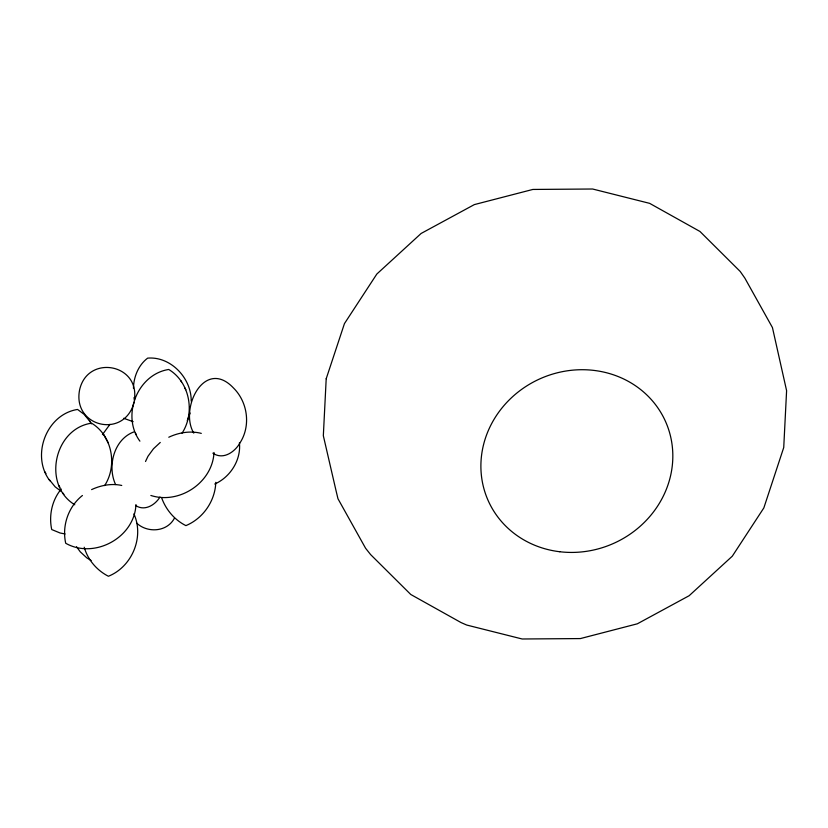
<?xml version="1.0" encoding="UTF-8"?>
<svg xmlns="http://www.w3.org/2000/svg" width="828" height="828" viewBox="0 0 828 828"><rect width="100%" height="100%" fill="white"/><g stroke="black" fill="none" stroke-linecap="round" stroke-linejoin="round"><path stroke-width="1.24" d="M135.947 504.552C134.612 537.548 94.371 559.511 65.712 543.261C61.779 525.811 68.351 506.601 82.427 495.496M214.007 452.481C212.599 482.558 179.314 504.718 150.862 495.465M134.312 400.007C140.253 363.865 87.737 354.156 79.633 389.709C72.046 427.124 124.573 439.316 134.115 402.284M215.797 482.32C215.176 500.971 203.129 518.452 185.907 525.625C174.708 519.994 166.097 509.996 161.812 498.259M187.283 420.583L190.119 413.006M145.521 461.486L147.995 456.259L153.47 448.776L160.27 442.452M104.628 485.612C117.597 465.657 112.318 435.683 91.566 423.17C54.11 428.573 42.073 484.98 74.779 504.769M182.067 433.168C195.273 412.799 189.943 382.236 168.736 369.464C137.355 374.359 121.157 415.739 139.911 441.169M102.455 434.617L109.969 424.319M174.439 518.162C167.173 532.062 147.415 533.346 136.506 522.965M159.97 497.028C155.147 505.018 144.755 511.393 135.885 505.66M61.262 489.037C51.978 500.122 48.697 515.502 51.719 529.547L60.04 532.973L65.091 533.988M214.731 484.038C230.329 477.187 241.279 459.923 239.406 442.794M168.777 437.236C178.817 432.495 190.43 430.581 201.297 433.375M91.608 489.607C100.912 485.27 111.614 483.19 121.747 485.467M133.991 431.885C113.933 439.171 107.05 466.319 115.589 484.556M123.714 418.285L133.163 421.7M212.879 453.175C223.508 460.461 235.514 451.55 240.617 441.862C250.863 424.992 247.489 401.932 233.62 388.125C204.568 357.116 179.055 408.721 193.783 433.127M91.152 560.546L86.826 557.886L80.285 551.852L76.518 546.708M60.786 491.056L55.197 486.874L49.152 479.484M90.138 421.711L84.094 414.321L77.573 409.446C46.306 414.331 30.729 455.814 49.866 480.768M180.825 380.663L181.549 381.977M184.841 387.939L185.845 389.75M135.461 433.127L136.465 434.938M108.344 443.052L103.417 434.141M58.943 485.57L59.926 487.35M63.156 493.198L63.87 494.482M44.94 471.856L45.933 473.637M89.424 420.427L91.339 423.895M133.898 513.867C144.476 537.124 131.983 566.828 108.406 576.257C96.835 570.378 87.747 559.749 84.208 547.225M134.001 397.616L134.643 399.924M191.196 401.125C191.578 378.437 170.92 356.175 147.653 358.131C138.39 365.096 133.66 376.937 133.453 388.291M326.201 378.748L323.334 435.725L336.033 490.652L337.979 498.766L365.572 548.229L370.613 554.584L410.771 594.483L460.999 622.542L466.65 625.026L522.168 638.988L580.387 638.574L637.343 623.805L689.165 595.705L732.304 556.178L763.84 507.916L783.733 447.524L786.6 390.661L772.441 327.567L744.848 278.115L740.201 271.46L699.96 231.467L649.618 203.346L592.62 189.012L532.839 189.446L474.34 204.599L421.131 233.455L376.823 274.047L344.448 323.603L326.201 378.748M559.78 551.738A97.104 90.159 -24.2 0 0 667.182 425.478A97.104 90.159 -24.2 0 0 503.61 405.999A97.104 90.159 -24.2 0 0 559.78 551.738"/></g></svg>
